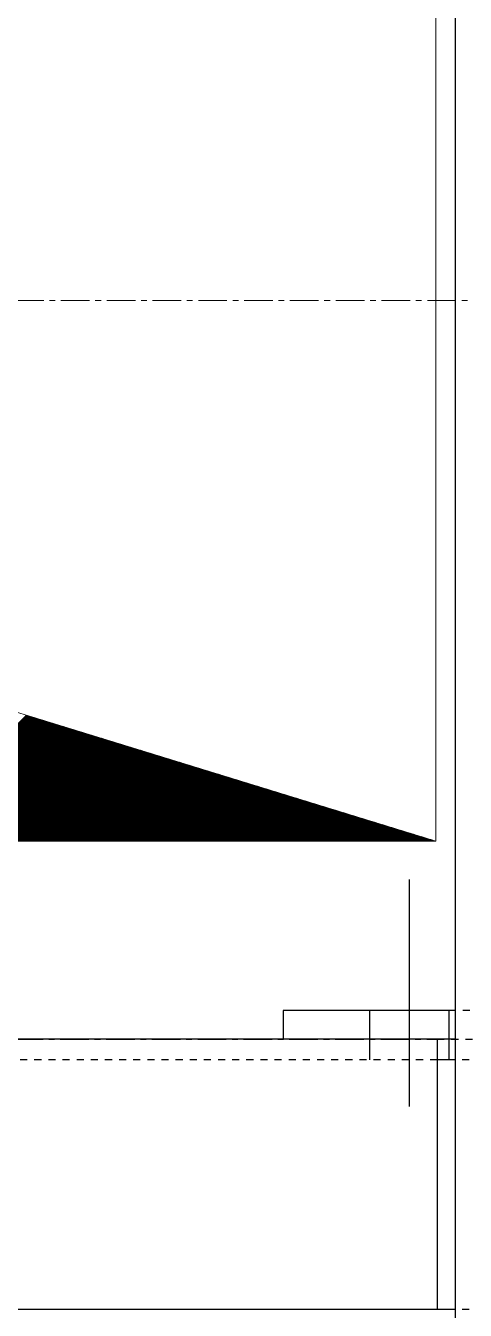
# Model space of a CAD drawing. Header units: millimetres. Extents: x -1319 to 21258, y 10038 to 27532.
# Drawn here: x 17012.7 to 17134.6, y 14406.8 to 14763.3 of the extents above; entities that cross this region are included whole.
import ezdxf

# ---------------------------------------------------------------- set-up
doc = ezdxf.new("R2010")
doc.units = ezdxf.units.MM
doc.linetypes.add('CENTER', pattern=[12.7, 7.9375, -1.5875, 1.5875, -1.5875])
doc.linetypes.add('DXK_LINE_DOT2', pattern=[3.9198, 1.9599, -1.9599])
for name, color, linetype in [('1', 7, 'Continuous'), ('2', 7, 'Continuous'), ('4', 7, 'Continuous')]:
    doc.layers.add(name, color=color, linetype=linetype)
doc.layers.add('CEN', color=1, linetype='CENTER', lineweight=9)
doc.layers.add('CIVIL', color=6, linetype='Continuous', lineweight=9)

# ---------------------------------------------------------------- blocks, each defined once
blk = doc.blocks.new('A$Cfeb8c868')
at = {"layer": '1', "color": 4, "linetype": 'DXK_LINE_DOT2'}
for p, q in [((11495.31, -8992), (11405, -8992)), ((11400, -9000), (11487.3, -9000)), ((11400, -9005.7), (10571.6, -9005.7)), ((11487.3, -9005.7), (11405, -9005.7)), ((11487.3, -9075), (11405, -9075))]:
    blk.add_line(p, q, dxfattribs=at)
at = {"layer": '2', "color": 4, "linetype": 'Continuous'}
for p, q in [((11405, -7684.99), (11405, -9190)), ((11392.31, -9018.7), (11392.31, -8955.7)), ((11405, -8992), (11357.31, -8992)), ((11357.31, -8992), (11357.31, -9000)), ((11381.31, -9000), (11381.31, -8992)), ((11403.31, -9000), (11403.31, -8992)), ((11400, -9000), (10571.6, -9000)), ((11381.31, -9005.7), (11381.31, -9000)), ((11400, -9000), (11400, -9075)), ((11405, -9000), (11400, -9000)), ((11403.31, -9005.7), (11403.31, -9000)), ((11405, -9005.7), (11400, -9005.7)), ((11405, -9075), (10566.6, -9075))]:
    blk.add_line(p, q, dxfattribs=at)
at = {"layer": '4', "color": 4, "linetype": 'CENTER'}
blk.add_line((10571.6, -9000), (11400, -9000), dxfattribs=at)
blk = doc.blocks.new('A$C8184bacf')
at = {"layer": 'CEN', "color": 1}
blk.add_line((11054.38, -8795, 448149754.84), (11444.82, -8795, 448149754.84), dxfattribs=at)
at = {"layer": 'CIVIL', "color": 1}
for p, q in [((11399.6, -8645, 448149754.84), (11399.6, -8945, 448149754.84)), ((11139.6, -8865, 448149754.84), (11399.6, -8945, 448149754.84)), ((11399.6, -8945, 448149754.84), (11099.6, -8945, 448149754.84))]:
    blk.add_line(p, q, dxfattribs=at)
at = {"layer": 'CIVIL', "color": 1, "linetype": 'Continuous'}
for p, q in [((11286.17, -8910.1, 448149754.84), (11251.27, -8945, 448149754.84)), ((11286.44, -8910.18, 448149754.84), (11251.62, -8945, 448149754.84)), ((11286.71, -8910.26, 448149754.84), (11251.97, -8945, 448149754.84)), ((11286.98, -8910.35, 448149754.84), (11252.33, -8945, 448149754.84)), ((11287.25, -8910.43, 448149754.84), (11252.68, -8945, 448149754.84)), ((11287.52, -8910.51, 448149754.84), (11253.03, -8945, 448149754.84)), ((11287.79, -8910.6, 448149754.84), (11253.39, -8945, 448149754.84)), ((11288.06, -8910.68, 448149754.84), (11253.74, -8945, 448149754.84)), ((11288.33, -8910.76, 448149754.84), (11254.1, -8945, 448149754.84)), ((11288.6, -8910.85, 448149754.84), (11254.45, -8945, 448149754.84)), ((11288.87, -8910.93, 448149754.84), (11254.8, -8945, 448149754.84)), ((11289.14, -8911.01, 448149754.84), (11255.16, -8945, 448149754.84)), ((11289.41, -8911.1, 448149754.84), (11255.51, -8945, 448149754.84)), ((11289.68, -8911.18, 448149754.84), (11255.86, -8945, 448149754.84)), ((11289.95, -8911.26, 448149754.84), (11256.22, -8945, 448149754.84)), ((11290.22, -8911.35, 448149754.84), (11256.57, -8945, 448149754.84)), ((11290.49, -8911.43, 448149754.84), (11256.92, -8945, 448149754.84)), ((11290.77, -8911.51, 448149754.84), (11257.28, -8945, 448149754.84)), ((11291.04, -8911.6, 448149754.84), (11257.63, -8945, 448149754.84)), ((11291.31, -8911.68, 448149754.84), (11257.98, -8945, 448149754.84)), ((11291.58, -8911.76, 448149754.84), (11258.34, -8945, 448149754.84)), ((11291.85, -8911.85, 448149754.84), (11258.69, -8945, 448149754.84)), ((11292.12, -8911.93, 448149754.84), (11259.05, -8945, 448149754.84)), ((11292.39, -8912.01, 448149754.84), (11259.4, -8945, 448149754.84)), ((11292.66, -8912.09, 448149754.84), (11259.75, -8945, 448149754.84)), ((11292.93, -8912.18, 448149754.84), (11260.11, -8945, 448149754.84)), ((11293.2, -8912.26, 448149754.84), (11260.46, -8945, 448149754.84)), ((11293.47, -8912.34, 448149754.84), (11260.81, -8945, 448149754.84)), ((11293.74, -8912.43, 448149754.84), (11261.17, -8945, 448149754.84)), ((11294.01, -8912.51, 448149754.84), (11261.52, -8945, 448149754.84)), ((11294.28, -8912.59, 448149754.84), (11261.87, -8945, 448149754.84)), ((11294.55, -8912.68, 448149754.84), (11262.23, -8945, 448149754.84)), ((11294.82, -8912.76, 448149754.84), (11262.58, -8945, 448149754.84)), ((11295.09, -8912.84, 448149754.84), (11262.93, -8945, 448149754.84)), ((11295.36, -8912.93, 448149754.84), (11263.29, -8945, 448149754.84)), ((11295.63, -8913.01, 448149754.84), (11263.64, -8945, 448149754.84)), ((11295.9, -8913.09, 448149754.84), (11263.99, -8945, 448149754.84)), ((11296.17, -8913.18, 448149754.84), (11264.35, -8945, 448149754.84)), ((11296.44, -8913.26, 448149754.84), (11264.7, -8945, 448149754.84)), ((11296.71, -8913.34, 448149754.84), (11265.06, -8945, 448149754.84)), ((11296.98, -8913.43, 448149754.84), (11265.41, -8945, 448149754.84)), ((11297.25, -8913.51, 448149754.84), (11265.76, -8945, 448149754.84)), ((11297.52, -8913.59, 448149754.84), (11266.12, -8945, 448149754.84)), ((11297.79, -8913.68, 448149754.84), (11266.47, -8945, 448149754.84)), ((11298.06, -8913.76, 448149754.84), (11266.82, -8945, 448149754.84)), ((11298.34, -8913.84, 448149754.84), (11267.18, -8945, 448149754.84)), ((11298.61, -8913.92, 448149754.84), (11267.53, -8945, 448149754.84)), ((11298.88, -8914.01, 448149754.84), (11267.88, -8945, 448149754.84)), ((11299.15, -8914.09, 448149754.84), (11268.24, -8945, 448149754.84)), ((11299.42, -8914.17, 448149754.84), (11268.59, -8945, 448149754.84)), ((11299.69, -8914.26, 448149754.84), (11268.94, -8945, 448149754.84)), ((11299.96, -8914.34, 448149754.84), (11269.3, -8945, 448149754.84)), ((11300.23, -8914.42, 448149754.84), (11269.65, -8945, 448149754.84)), ((11300.5, -8914.51, 448149754.84), (11270.01, -8945, 448149754.84)), ((11300.77, -8914.59, 448149754.84), (11270.36, -8945, 448149754.84)), ((11301.04, -8914.67, 448149754.84), (11270.71, -8945, 448149754.84)), ((11301.31, -8914.76, 448149754.84), (11271.07, -8945, 448149754.84)), ((11301.58, -8914.84, 448149754.84), (11271.42, -8945, 448149754.84)), ((11301.85, -8914.92, 448149754.84), (11271.77, -8945, 448149754.84)), ((11302.12, -8915.01, 448149754.84), (11272.13, -8945, 448149754.84)), ((11302.39, -8915.09, 448149754.84), (11272.48, -8945, 448149754.84)), ((11302.66, -8915.17, 448149754.84), (11272.83, -8945, 448149754.84)), ((11302.93, -8915.26, 448149754.84), (11273.19, -8945, 448149754.84)), ((11303.2, -8915.34, 448149754.84), (11273.54, -8945, 448149754.84)), ((11303.47, -8915.42, 448149754.84), (11273.89, -8945, 448149754.84)), ((11303.74, -8915.51, 448149754.84), (11274.25, -8945, 448149754.84)), ((11304.01, -8915.59, 448149754.84), (11274.6, -8945, 448149754.84)), ((11304.28, -8915.67, 448149754.84), (11274.95, -8945, 448149754.84)), ((11304.55, -8915.75, 448149754.84), (11275.31, -8945, 448149754.84)), ((11304.82, -8915.84, 448149754.84), (11275.66, -8945, 448149754.84)), ((11305.09, -8915.92, 448149754.84), (11276.02, -8945, 448149754.84)), ((11305.36, -8916, 448149754.84), (11276.37, -8945, 448149754.84)), ((11305.64, -8916.09, 448149754.84), (11276.72, -8945, 448149754.84)), ((11305.91, -8916.17, 448149754.84), (11277.08, -8945, 448149754.84)), ((11306.18, -8916.25, 448149754.84), (11277.43, -8945, 448149754.84)), ((11306.45, -8916.34, 448149754.84), (11277.78, -8945, 448149754.84)), ((11306.72, -8916.42, 448149754.84), (11278.14, -8945, 448149754.84)), ((11306.99, -8916.5, 448149754.84), (11278.49, -8945, 448149754.84)), ((11307.26, -8916.59, 448149754.84), (11278.84, -8945, 448149754.84)), ((11307.53, -8916.67, 448149754.84), (11279.2, -8945, 448149754.84)), ((11307.8, -8916.75, 448149754.84), (11279.55, -8945, 448149754.84)), ((11308.07, -8916.84, 448149754.84), (11279.9, -8945, 448149754.84)), ((11308.34, -8916.92, 448149754.84), (11280.26, -8945, 448149754.84)), ((11308.61, -8917, 448149754.84), (11280.61, -8945, 448149754.84)), ((11308.88, -8917.09, 448149754.84), (11280.97, -8945, 448149754.84)), ((11309.15, -8917.17, 448149754.84), (11281.32, -8945, 448149754.84)), ((11309.42, -8917.25, 448149754.84), (11281.67, -8945, 448149754.84)), ((11309.69, -8917.34, 448149754.84), (11282.03, -8945, 448149754.84)), ((11309.96, -8917.42, 448149754.84), (11282.38, -8945, 448149754.84)), ((11310.23, -8917.5, 448149754.84), (11282.73, -8945, 448149754.84)), ((11310.5, -8917.59, 448149754.84), (11283.09, -8945, 448149754.84)), ((11310.77, -8917.67, 448149754.84), (11283.44, -8945, 448149754.84)), ((11311.04, -8917.75, 448149754.84), (11283.79, -8945, 448149754.84)), ((11311.31, -8917.83, 448149754.84), (11284.15, -8945, 448149754.84)), ((11311.58, -8917.92, 448149754.84), (11284.5, -8945, 448149754.84)), ((11311.85, -8918, 448149754.84), (11284.85, -8945, 448149754.84)), ((11312.12, -8918.08, 448149754.84), (11285.21, -8945, 448149754.84)), ((11312.39, -8918.17, 448149754.84), (11285.56, -8945, 448149754.84)), ((11312.66, -8918.25, 448149754.84), (11285.92, -8945, 448149754.84)), ((11312.93, -8918.33, 448149754.84), (11286.27, -8945, 448149754.84)), ((11313.21, -8918.42, 448149754.84), (11286.62, -8945, 448149754.84)), ((11313.48, -8918.5, 448149754.84), (11286.98, -8945, 448149754.84)), ((11313.75, -8918.58, 448149754.84), (11287.33, -8945, 448149754.84)), ((11314.02, -8918.67, 448149754.84), (11287.68, -8945, 448149754.84)), ((11314.29, -8918.75, 448149754.84), (11288.04, -8945, 448149754.84)), ((11314.56, -8918.83, 448149754.84), (11288.39, -8945, 448149754.84)), ((11314.83, -8918.92, 448149754.84), (11288.74, -8945, 448149754.84)), ((11315.1, -8919, 448149754.84), (11289.1, -8945, 448149754.84)), ((11315.37, -8919.08, 448149754.84), (11289.45, -8945, 448149754.84)), ((11315.64, -8919.17, 448149754.84), (11289.8, -8945, 448149754.84)), ((11315.91, -8919.25, 448149754.84), (11290.16, -8945, 448149754.84)), ((11316.18, -8919.33, 448149754.84), (11290.51, -8945, 448149754.84)), ((11316.45, -8919.42, 448149754.84), (11290.86, -8945, 448149754.84)), ((11316.72, -8919.5, 448149754.84), (11291.22, -8945, 448149754.84)), ((11316.99, -8919.58, 448149754.84), (11291.57, -8945, 448149754.84)), ((11317.26, -8919.66, 448149754.84), (11291.93, -8945, 448149754.84)), ((11317.53, -8919.75, 448149754.84), (11292.28, -8945, 448149754.84)), ((11317.8, -8919.83, 448149754.84), (11292.63, -8945, 448149754.84)), ((11318.07, -8919.91, 448149754.84), (11292.99, -8945, 448149754.84)), ((11318.34, -8920, 448149754.84), (11293.34, -8945, 448149754.84)), ((11318.61, -8920.08, 448149754.84), (11293.69, -8945, 448149754.84)), ((11318.88, -8920.16, 448149754.84), (11294.05, -8945, 448149754.84)), ((11319.15, -8920.25, 448149754.84), (11294.4, -8945, 448149754.84)), ((11319.42, -8920.33, 448149754.84), (11294.75, -8945, 448149754.84)), ((11319.69, -8920.41, 448149754.84), (11295.11, -8945, 448149754.84)), ((11319.96, -8920.5, 448149754.84), (11295.46, -8945, 448149754.84)), ((11320.23, -8920.58, 448149754.84), (11295.81, -8945, 448149754.84)), ((11320.51, -8920.66, 448149754.84), (11296.17, -8945, 448149754.84)), ((11320.78, -8920.75, 448149754.84), (11296.52, -8945, 448149754.84)), ((11321.05, -8920.83, 448149754.84), (11296.88, -8945, 448149754.84)), ((11321.32, -8920.91, 448149754.84), (11297.23, -8945, 448149754.84)), ((11321.59, -8921, 448149754.84), (11297.58, -8945, 448149754.84)), ((11321.86, -8921.08, 448149754.84), (11297.94, -8945, 448149754.84)), ((11322.13, -8921.16, 448149754.84), (11298.29, -8945, 448149754.84)), ((11322.4, -8921.25, 448149754.84), (11298.64, -8945, 448149754.84)), ((11322.67, -8921.33, 448149754.84), (11299, -8945, 448149754.84)), ((11322.94, -8921.41, 448149754.84), (11299.35, -8945, 448149754.84)), ((11323.21, -8921.49, 448149754.84), (11299.7, -8945, 448149754.84)), ((11323.48, -8921.58, 448149754.84), (11300.06, -8945, 448149754.84)), ((11323.75, -8921.66, 448149754.84), (11300.41, -8945, 448149754.84)), ((11324.02, -8921.74, 448149754.84), (11300.76, -8945, 448149754.84)), ((11324.29, -8921.83, 448149754.84), (11301.12, -8945, 448149754.84)), ((11324.56, -8921.91, 448149754.84), (11301.47, -8945, 448149754.84)), ((11324.83, -8921.99, 448149754.84), (11301.83, -8945, 448149754.84)), ((11325.1, -8922.08, 448149754.84), (11302.18, -8945, 448149754.84)), ((11325.37, -8922.16, 448149754.84), (11302.53, -8945, 448149754.84)), ((11325.64, -8922.24, 448149754.84), (11302.89, -8945, 448149754.84)), ((11325.91, -8922.33, 448149754.84), (11303.24, -8945, 448149754.84)), ((11326.18, -8922.41, 448149754.84), (11303.59, -8945, 448149754.84)), ((11326.45, -8922.49, 448149754.84), (11303.95, -8945, 448149754.84)), ((11326.72, -8922.58, 448149754.84), (11304.3, -8945, 448149754.84)), ((11326.99, -8922.66, 448149754.84), (11304.65, -8945, 448149754.84)), ((11327.26, -8922.74, 448149754.84), (11305.01, -8945, 448149754.84)), ((11327.53, -8922.83, 448149754.84), (11305.36, -8945, 448149754.84)), ((11327.8, -8922.91, 448149754.84), (11305.71, -8945, 448149754.84)), ((11328.08, -8922.99, 448149754.84), (11306.07, -8945, 448149754.84)), ((11328.35, -8923.08, 448149754.84), (11306.42, -8945, 448149754.84)), ((11328.62, -8923.16, 448149754.84), (11306.77, -8945, 448149754.84)), ((11328.89, -8923.24, 448149754.84), (11307.13, -8945, 448149754.84)), ((11329.16, -8923.33, 448149754.84), (11307.48, -8945, 448149754.84)), ((11329.43, -8923.41, 448149754.84), (11307.84, -8945, 448149754.84)), ((11329.7, -8923.49, 448149754.84), (11308.19, -8945, 448149754.84)), ((11329.97, -8923.57, 448149754.84), (11308.54, -8945, 448149754.84)), ((11330.24, -8923.66, 448149754.84), (11308.9, -8945, 448149754.84)), ((11330.51, -8923.74, 448149754.84), (11309.25, -8945, 448149754.84)), ((11330.78, -8923.82, 448149754.84), (11309.6, -8945, 448149754.84)), ((11331.05, -8923.91, 448149754.84), (11309.96, -8945, 448149754.84)), ((11331.32, -8923.99, 448149754.84), (11310.31, -8945, 448149754.84)), ((11331.59, -8924.07, 448149754.84), (11310.66, -8945, 448149754.84)), ((11331.86, -8924.16, 448149754.84), (11311.02, -8945, 448149754.84)), ((11332.13, -8924.24, 448149754.84), (11311.37, -8945, 448149754.84)), ((11332.4, -8924.32, 448149754.84), (11311.72, -8945, 448149754.84)), ((11332.67, -8924.41, 448149754.84), (11312.08, -8945, 448149754.84)), ((11332.94, -8924.49, 448149754.84), (11312.43, -8945, 448149754.84)), ((11333.21, -8924.57, 448149754.84), (11312.79, -8945, 448149754.84)), ((11333.48, -8924.66, 448149754.84), (11313.14, -8945, 448149754.84)), ((11333.75, -8924.74, 448149754.84), (11313.49, -8945, 448149754.84)), ((11334.02, -8924.82, 448149754.84), (11313.85, -8945, 448149754.84)), ((11334.29, -8924.91, 448149754.84), (11314.2, -8945, 448149754.84)), ((11334.56, -8924.99, 448149754.84), (11314.55, -8945, 448149754.84)), ((11334.83, -8925.07, 448149754.84), (11314.91, -8945, 448149754.84)), ((11335.1, -8925.16, 448149754.84), (11315.26, -8945, 448149754.84)), ((11335.38, -8925.24, 448149754.84), (11315.61, -8945, 448149754.84)), ((11335.65, -8925.32, 448149754.84), (11315.97, -8945, 448149754.84)), ((11335.92, -8925.4, 448149754.84), (11316.32, -8945, 448149754.84)), ((11336.19, -8925.49, 448149754.84), (11316.67, -8945, 448149754.84)), ((11336.46, -8925.57, 448149754.84), (11317.03, -8945, 448149754.84)), ((11336.73, -8925.65, 448149754.84), (11317.38, -8945, 448149754.84)), ((11337, -8925.74, 448149754.84), (11317.73, -8945, 448149754.84)), ((11337.27, -8925.82, 448149754.84), (11318.09, -8945, 448149754.84)), ((11337.54, -8925.9, 448149754.84), (11318.44, -8945, 448149754.84)), ((11337.81, -8925.99, 448149754.84), (11318.8, -8945, 448149754.84)), ((11338.08, -8926.07, 448149754.84), (11319.15, -8945, 448149754.84)), ((11338.35, -8926.15, 448149754.84), (11319.5, -8945, 448149754.84)), ((11338.62, -8926.24, 448149754.84), (11319.86, -8945, 448149754.84)), ((11338.89, -8926.32, 448149754.84), (11320.21, -8945, 448149754.84)), ((11339.16, -8926.4, 448149754.84), (11320.56, -8945, 448149754.84)), ((11339.43, -8926.49, 448149754.84), (11320.92, -8945, 448149754.84)), ((11339.7, -8926.57, 448149754.84), (11321.27, -8945, 448149754.84)), ((11339.97, -8926.65, 448149754.84), (11321.62, -8945, 448149754.84)), ((11340.24, -8926.74, 448149754.84), (11321.98, -8945, 448149754.84)), ((11340.51, -8926.82, 448149754.84), (11322.33, -8945, 448149754.84)), ((11340.78, -8926.9, 448149754.84), (11322.68, -8945, 448149754.84)), ((11341.05, -8926.99, 448149754.84), (11323.04, -8945, 448149754.84)), ((11341.32, -8927.07, 448149754.84), (11323.39, -8945, 448149754.84)), ((11341.59, -8927.15, 448149754.84), (11323.75, -8945, 448149754.84)), ((11341.86, -8927.24, 448149754.84), (11324.1, -8945, 448149754.84)), ((11342.13, -8927.32, 448149754.84), (11324.45, -8945, 448149754.84)), ((11342.4, -8927.4, 448149754.84), (11324.81, -8945, 448149754.84)), ((11342.67, -8927.48, 448149754.84), (11325.16, -8945, 448149754.84)), ((11342.95, -8927.57, 448149754.84), (11325.51, -8945, 448149754.84)), ((11343.22, -8927.65, 448149754.84), (11325.87, -8945, 448149754.84)), ((11343.49, -8927.73, 448149754.84), (11326.22, -8945, 448149754.84)), ((11343.76, -8927.82, 448149754.84), (11326.57, -8945, 448149754.84)), ((11344.03, -8927.9, 448149754.84), (11326.93, -8945, 448149754.84)), ((11344.3, -8927.98, 448149754.84), (11327.28, -8945, 448149754.84)), ((11344.57, -8928.07, 448149754.84), (11327.63, -8945, 448149754.84)), ((11344.84, -8928.15, 448149754.84), (11327.99, -8945, 448149754.84)), ((11345.11, -8928.23, 448149754.84), (11328.34, -8945, 448149754.84)), ((11345.38, -8928.32, 448149754.84), (11328.7, -8945, 448149754.84)), ((11345.65, -8928.4, 448149754.84), (11329.05, -8945, 448149754.84)), ((11345.92, -8928.48, 448149754.84), (11329.4, -8945, 448149754.84)), ((11346.19, -8928.57, 448149754.84), (11329.76, -8945, 448149754.84)), ((11346.46, -8928.65, 448149754.84), (11330.11, -8945, 448149754.84)), ((11346.73, -8928.73, 448149754.84), (11330.46, -8945, 448149754.84)), ((11347, -8928.82, 448149754.84), (11330.82, -8945, 448149754.84)), ((11347.27, -8928.9, 448149754.84), (11331.17, -8945, 448149754.84)), ((11347.54, -8928.98, 448149754.84), (11331.52, -8945, 448149754.84)), ((11347.81, -8929.07, 448149754.84), (11331.88, -8945, 448149754.84)), ((11348.08, -8929.15, 448149754.84), (11332.23, -8945, 448149754.84)), ((11348.35, -8929.23, 448149754.84), (11332.58, -8945, 448149754.84)), ((11348.62, -8929.31, 448149754.84), (11332.94, -8945, 448149754.84)), ((11348.89, -8929.4, 448149754.84), (11333.29, -8945, 448149754.84)), ((11349.16, -8929.48, 448149754.84), (11333.64, -8945, 448149754.84)), ((11349.43, -8929.56, 448149754.84), (11334, -8945, 448149754.84)), ((11349.7, -8929.65, 448149754.84), (11334.35, -8945, 448149754.84)), ((11349.97, -8929.73, 448149754.84), (11334.71, -8945, 448149754.84)), ((11350.25, -8929.81, 448149754.84), (11335.06, -8945, 448149754.84)), ((11350.52, -8929.9, 448149754.84), (11335.41, -8945, 448149754.84)), ((11350.79, -8929.98, 448149754.84), (11335.77, -8945, 448149754.84)), ((11351.06, -8930.06, 448149754.84), (11336.12, -8945, 448149754.84)), ((11351.33, -8930.15, 448149754.84), (11336.47, -8945, 448149754.84)), ((11351.6, -8930.23, 448149754.84), (11336.83, -8945, 448149754.84)), ((11351.87, -8930.31, 448149754.84), (11337.18, -8945, 448149754.84)), ((11352.14, -8930.4, 448149754.84), (11337.53, -8945, 448149754.84)), ((11352.41, -8930.48, 448149754.84), (11337.89, -8945, 448149754.84)), ((11352.68, -8930.56, 448149754.84), (11338.24, -8945, 448149754.84)), ((11352.95, -8930.65, 448149754.84), (11338.59, -8945, 448149754.84)), ((11353.22, -8930.73, 448149754.84), (11338.95, -8945, 448149754.84)), ((11353.49, -8930.81, 448149754.84), (11339.3, -8945, 448149754.84)), ((11353.76, -8930.9, 448149754.84), (11339.66, -8945, 448149754.84)), ((11354.03, -8930.98, 448149754.84), (11340.01, -8945, 448149754.84)), ((11354.3, -8931.06, 448149754.84), (11340.36, -8945, 448149754.84)), ((11354.57, -8931.14, 448149754.84), (11340.72, -8945, 448149754.84)), ((11354.84, -8931.23, 448149754.84), (11341.07, -8945, 448149754.84)), ((11355.11, -8931.31, 448149754.84), (11341.42, -8945, 448149754.84)), ((11355.38, -8931.39, 448149754.84), (11341.78, -8945, 448149754.84)), ((11355.65, -8931.48, 448149754.84), (11342.13, -8945, 448149754.84)), ((11355.92, -8931.56, 448149754.84), (11342.48, -8945, 448149754.84)), ((11356.19, -8931.64, 448149754.84), (11342.84, -8945, 448149754.84)), ((11356.46, -8931.73, 448149754.84), (11343.19, -8945, 448149754.84)), ((11356.73, -8931.81, 448149754.84), (11343.54, -8945, 448149754.84)), ((11357, -8931.89, 448149754.84), (11343.9, -8945, 448149754.84)), ((11357.27, -8931.98, 448149754.84), (11344.25, -8945, 448149754.84)), ((11357.54, -8932.06, 448149754.84), (11344.6, -8945, 448149754.84)), ((11357.82, -8932.14, 448149754.84), (11344.96, -8945, 448149754.84)), ((11358.09, -8932.23, 448149754.84), (11345.31, -8945, 448149754.84)), ((11358.36, -8932.31, 448149754.84), (11345.67, -8945, 448149754.84)), ((11358.63, -8932.39, 448149754.84), (11346.02, -8945, 448149754.84)), ((11358.9, -8932.48, 448149754.84), (11346.37, -8945, 448149754.84)), ((11359.17, -8932.56, 448149754.84), (11346.73, -8945, 448149754.84)), ((11359.44, -8932.64, 448149754.84), (11347.08, -8945, 448149754.84)), ((11359.71, -8932.73, 448149754.84), (11347.43, -8945, 448149754.84)), ((11359.98, -8932.81, 448149754.84), (11347.79, -8945, 448149754.84)), ((11360.25, -8932.89, 448149754.84), (11348.14, -8945, 448149754.84)), ((11360.52, -8932.98, 448149754.84), (11348.49, -8945, 448149754.84)), ((11360.79, -8933.06, 448149754.84), (11348.85, -8945, 448149754.84)), ((11361.06, -8933.14, 448149754.84), (11349.2, -8945, 448149754.84)), ((11361.33, -8933.22, 448149754.84), (11349.55, -8945, 448149754.84)), ((11361.6, -8933.31, 448149754.84), (11349.91, -8945, 448149754.84)), ((11361.87, -8933.39, 448149754.84), (11350.26, -8945, 448149754.84)), ((11362.14, -8933.47, 448149754.84), (11350.62, -8945, 448149754.84)), ((11362.41, -8933.56, 448149754.84), (11350.97, -8945, 448149754.84)), ((11362.68, -8933.64, 448149754.84), (11351.32, -8945, 448149754.84)), ((11362.95, -8933.72, 448149754.84), (11351.68, -8945, 448149754.84)), ((11363.22, -8933.81, 448149754.84), (11352.03, -8945, 448149754.84)), ((11363.49, -8933.89, 448149754.84), (11352.38, -8945, 448149754.84)), ((11363.76, -8933.97, 448149754.84), (11352.74, -8945, 448149754.84)), ((11364.03, -8934.06, 448149754.84), (11353.09, -8945, 448149754.84)), ((11364.3, -8934.14, 448149754.84), (11353.44, -8945, 448149754.84)), ((11364.57, -8934.22, 448149754.84), (11353.8, -8945, 448149754.84)), ((11364.84, -8934.31, 448149754.84), (11354.15, -8945, 448149754.84)), ((11365.12, -8934.39, 448149754.84), (11354.5, -8945, 448149754.84)), ((11365.39, -8934.47, 448149754.84), (11354.86, -8945, 448149754.84)), ((11365.66, -8934.56, 448149754.84), (11355.21, -8945, 448149754.84)), ((11365.93, -8934.64, 448149754.84), (11355.57, -8945, 448149754.84)), ((11366.2, -8934.72, 448149754.84), (11355.92, -8945, 448149754.84)), ((11366.47, -8934.81, 448149754.84), (11356.27, -8945, 448149754.84)), ((11366.74, -8934.89, 448149754.84), (11356.63, -8945, 448149754.84)), ((11367.01, -8934.97, 448149754.84), (11356.98, -8945, 448149754.84)), ((11367.28, -8935.05, 448149754.84), (11357.33, -8945, 448149754.84)), ((11367.55, -8935.14, 448149754.84), (11357.69, -8945, 448149754.84)), ((11367.82, -8935.22, 448149754.84), (11358.04, -8945, 448149754.84)), ((11368.09, -8935.3, 448149754.84), (11358.39, -8945, 448149754.84)), ((11368.36, -8935.39, 448149754.84), (11358.75, -8945, 448149754.84)), ((11368.63, -8935.47, 448149754.84), (11359.1, -8945, 448149754.84)), ((11368.9, -8935.55, 448149754.84), (11359.45, -8945, 448149754.84)), ((11369.17, -8935.64, 448149754.84), (11359.81, -8945, 448149754.84)), ((11369.44, -8935.72, 448149754.84), (11360.16, -8945, 448149754.84)), ((11369.71, -8935.8, 448149754.84), (11360.51, -8945, 448149754.84)), ((11369.98, -8935.89, 448149754.84), (11360.87, -8945, 448149754.84)), ((11370.25, -8935.97, 448149754.84), (11361.22, -8945, 448149754.84)), ((11370.52, -8936.05, 448149754.84), (11361.58, -8945, 448149754.84)), ((11370.79, -8936.14, 448149754.84), (11361.93, -8945, 448149754.84)), ((11371.06, -8936.22, 448149754.84), (11362.28, -8945, 448149754.84)), ((11371.33, -8936.3, 448149754.84), (11362.64, -8945, 448149754.84)), ((11371.6, -8936.39, 448149754.84), (11362.99, -8945, 448149754.84)), ((11371.87, -8936.47, 448149754.84), (11363.34, -8945, 448149754.84)), ((11372.14, -8936.55, 448149754.84), (11363.7, -8945, 448149754.84)), ((11372.42, -8936.64, 448149754.84), (11364.05, -8945, 448149754.84)), ((11372.69, -8936.72, 448149754.84), (11364.4, -8945, 448149754.84)), ((11372.96, -8936.8, 448149754.84), (11364.76, -8945, 448149754.84)), ((11373.23, -8936.88, 448149754.84), (11365.11, -8945, 448149754.84)), ((11373.5, -8936.97, 448149754.84), (11365.46, -8945, 448149754.84)), ((11373.77, -8937.05, 448149754.84), (11365.82, -8945, 448149754.84)), ((11374.04, -8937.13, 448149754.84), (11366.17, -8945, 448149754.84)), ((11374.31, -8937.22, 448149754.84), (11366.53, -8945, 448149754.84)), ((11374.58, -8937.3, 448149754.84), (11366.88, -8945, 448149754.84)), ((11374.85, -8937.38, 448149754.84), (11367.23, -8945, 448149754.84)), ((11375.12, -8937.47, 448149754.84), (11367.59, -8945, 448149754.84)), ((11375.39, -8937.55, 448149754.84), (11367.94, -8945, 448149754.84)), ((11375.66, -8937.63, 448149754.84), (11368.29, -8945, 448149754.84)), ((11375.93, -8937.72, 448149754.84), (11368.65, -8945, 448149754.84)), ((11376.2, -8937.8, 448149754.84), (11369, -8945, 448149754.84)), ((11376.47, -8937.88, 448149754.84), (11369.35, -8945, 448149754.84)), ((11376.74, -8937.97, 448149754.84), (11369.71, -8945, 448149754.84)), ((11377.01, -8938.05, 448149754.84), (11370.06, -8945, 448149754.84)), ((11377.28, -8938.13, 448149754.84), (11370.41, -8945, 448149754.84)), ((11377.55, -8938.22, 448149754.84), (11370.77, -8945, 448149754.84)), ((11377.82, -8938.3, 448149754.84), (11371.12, -8945, 448149754.84)), ((11378.09, -8938.38, 448149754.84), (11371.48, -8945, 448149754.84)), ((11378.36, -8938.47, 448149754.84), (11371.83, -8945, 448149754.84)), ((11378.63, -8938.55, 448149754.84), (11372.18, -8945, 448149754.84)), ((11378.9, -8938.63, 448149754.84), (11372.54, -8945, 448149754.84)), ((11379.17, -8938.72, 448149754.84), (11372.89, -8945, 448149754.84)), ((11379.44, -8938.8, 448149754.84), (11373.24, -8945, 448149754.84)), ((11379.71, -8938.88, 448149754.84), (11373.6, -8945, 448149754.84)), ((11379.99, -8938.96, 448149754.84), (11373.95, -8945, 448149754.84)), ((11380.26, -8939.05, 448149754.84), (11374.3, -8945, 448149754.84)), ((11380.53, -8939.13, 448149754.84), (11374.66, -8945, 448149754.84)), ((11380.8, -8939.21, 448149754.84), (11375.01, -8945, 448149754.84)), ((11381.07, -8939.3, 448149754.84), (11375.36, -8945, 448149754.84)), ((11381.34, -8939.38, 448149754.84), (11375.72, -8945, 448149754.84)), ((11381.61, -8939.46, 448149754.84), (11376.07, -8945, 448149754.84)), ((11381.88, -8939.55, 448149754.84), (11376.42, -8945, 448149754.84)), ((11382.15, -8939.63, 448149754.84), (11376.78, -8945, 448149754.84)), ((11382.42, -8939.71, 448149754.84), (11377.13, -8945, 448149754.84)), ((11382.69, -8939.8, 448149754.84), (11377.49, -8945, 448149754.84)), ((11382.96, -8939.88, 448149754.84), (11377.84, -8945, 448149754.84)), ((11383.23, -8939.96, 448149754.84), (11378.19, -8945, 448149754.84)), ((11383.5, -8940.05, 448149754.84), (11378.55, -8945, 448149754.84)), ((11383.77, -8940.13, 448149754.84), (11378.9, -8945, 448149754.84)), ((11384.04, -8940.21, 448149754.84), (11379.25, -8945, 448149754.84)), ((11384.31, -8940.3, 448149754.84), (11379.61, -8945, 448149754.84)), ((11384.58, -8940.38, 448149754.84), (11379.96, -8945, 448149754.84)), ((11384.85, -8940.46, 448149754.84), (11380.31, -8945, 448149754.84)), ((11385.12, -8940.55, 448149754.84), (11380.67, -8945, 448149754.84)), ((11385.39, -8940.63, 448149754.84), (11381.02, -8945, 448149754.84)), ((11385.66, -8940.71, 448149754.84), (11381.37, -8945, 448149754.84)), ((11385.93, -8940.79, 448149754.84), (11381.73, -8945, 448149754.84)), ((11386.2, -8940.88, 448149754.84), (11382.08, -8945, 448149754.84)), ((11386.47, -8940.96, 448149754.84), (11382.44, -8945, 448149754.84)), ((11386.74, -8941.04, 448149754.84), (11382.79, -8945, 448149754.84)), ((11387.01, -8941.13, 448149754.84), (11383.14, -8945, 448149754.84)), ((11387.29, -8941.21, 448149754.84), (11383.5, -8945, 448149754.84)), ((11387.56, -8941.29, 448149754.84), (11383.85, -8945, 448149754.84)), ((11387.83, -8941.38, 448149754.84), (11384.2, -8945, 448149754.84)), ((11388.1, -8941.46, 448149754.84), (11384.56, -8945, 448149754.84)), ((11388.37, -8941.54, 448149754.84), (11384.91, -8945, 448149754.84)), ((11388.64, -8941.63, 448149754.84), (11385.26, -8945, 448149754.84)), ((11388.91, -8941.71, 448149754.84), (11385.62, -8945, 448149754.84)), ((11389.18, -8941.79, 448149754.84), (11385.97, -8945, 448149754.84)), ((11389.45, -8941.88, 448149754.84), (11386.32, -8945, 448149754.84)), ((11389.72, -8941.96, 448149754.84), (11386.68, -8945, 448149754.84)), ((11389.99, -8942.04, 448149754.84), (11387.03, -8945, 448149754.84)), ((11390.26, -8942.13, 448149754.84), (11387.38, -8945, 448149754.84)), ((11390.53, -8942.21, 448149754.84), (11387.74, -8945, 448149754.84)), ((11390.8, -8942.29, 448149754.84), (11388.09, -8945, 448149754.84)), ((11391.07, -8942.38, 448149754.84), (11388.45, -8945, 448149754.84)), ((11391.34, -8942.46, 448149754.84), (11388.8, -8945, 448149754.84)), ((11391.61, -8942.54, 448149754.84), (11389.15, -8945, 448149754.84)), ((11391.88, -8942.63, 448149754.84), (11389.51, -8945, 448149754.84)), ((11392.15, -8942.71, 448149754.84), (11389.86, -8945, 448149754.84)), ((11392.42, -8942.79, 448149754.84), (11390.21, -8945, 448149754.84)), ((11392.69, -8942.87, 448149754.84), (11390.57, -8945, 448149754.84)), ((11392.96, -8942.96, 448149754.84), (11390.92, -8945, 448149754.84)), ((11393.23, -8943.04, 448149754.84), (11391.27, -8945, 448149754.84)), ((11393.5, -8943.12, 448149754.84), (11391.63, -8945, 448149754.84)), ((11393.77, -8943.21, 448149754.84), (11391.98, -8945, 448149754.84)), ((11394.04, -8943.29, 448149754.84), (11392.33, -8945, 448149754.84)), ((11394.31, -8943.37, 448149754.84), (11392.69, -8945, 448149754.84)), ((11394.58, -8943.46, 448149754.84), (11393.04, -8945, 448149754.84)), ((11394.86, -8943.54, 448149754.84), (11393.4, -8945, 448149754.84)), ((11395.13, -8943.62, 448149754.84), (11393.75, -8945, 448149754.84)), ((11395.4, -8943.71, 448149754.84), (11394.1, -8945, 448149754.84)), ((11395.67, -8943.79, 448149754.84), (11394.46, -8945, 448149754.84)), ((11395.94, -8943.87, 448149754.84), (11394.81, -8945, 448149754.84)), ((11396.21, -8943.96, 448149754.84), (11395.16, -8945, 448149754.84)), ((11396.48, -8944.04, 448149754.84), (11395.52, -8945, 448149754.84)), ((11396.75, -8944.12, 448149754.84), (11395.87, -8945, 448149754.84)), ((11397.02, -8944.21, 448149754.84), (11396.22, -8945, 448149754.84)), ((11397.29, -8944.29, 448149754.84), (11396.58, -8945, 448149754.84)), ((11397.56, -8944.37, 448149754.84), (11396.93, -8945, 448149754.84)), ((11397.83, -8944.46, 448149754.84), (11397.28, -8945, 448149754.84)), ((11398.1, -8944.54, 448149754.84), (11397.64, -8945, 448149754.84)), ((11398.37, -8944.62, 448149754.84), (11397.99, -8945, 448149754.84)), ((11398.64, -8944.7, 448149754.84), (11398.35, -8945, 448149754.84)), ((11398.91, -8944.79, 448149754.84), (11398.7, -8945, 448149754.84)), ((11399.18, -8944.87, 448149754.84), (11399.05, -8945, 448149754.84)), ((11399.45, -8944.95, 448149754.84), (11399.41, -8945, 448149754.84))]:
    blk.add_line(p, q, dxfattribs=at)

msp = doc.modelspace()

# ---------------------------------------------------------------- block references
for name in ['A$C8184bacf', 'A$Cfeb8c868']:
    msp.add_blockref(name, (5726.78, 23482.01))

doc.saveas('drawing.dxf')
